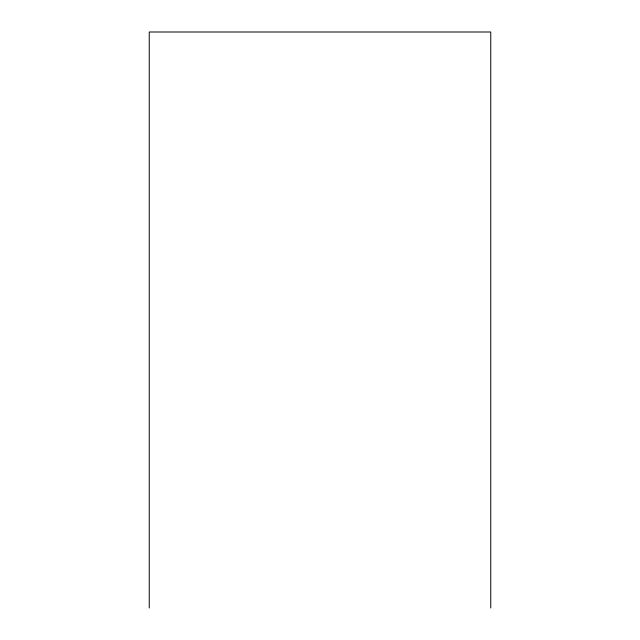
<?xml version="1.0" encoding="UTF-8"?>
<svg xmlns="http://www.w3.org/2000/svg" width="640" height="640" viewBox="0 0 640 640"><rect width="100%" height="100%" fill="white"/><g stroke="black" fill="none" stroke-linecap="round" stroke-linejoin="round"><path stroke-width="0.96" d="M490.76 608L490.76 32L149.24 32L149.24 608"/></g></svg>
